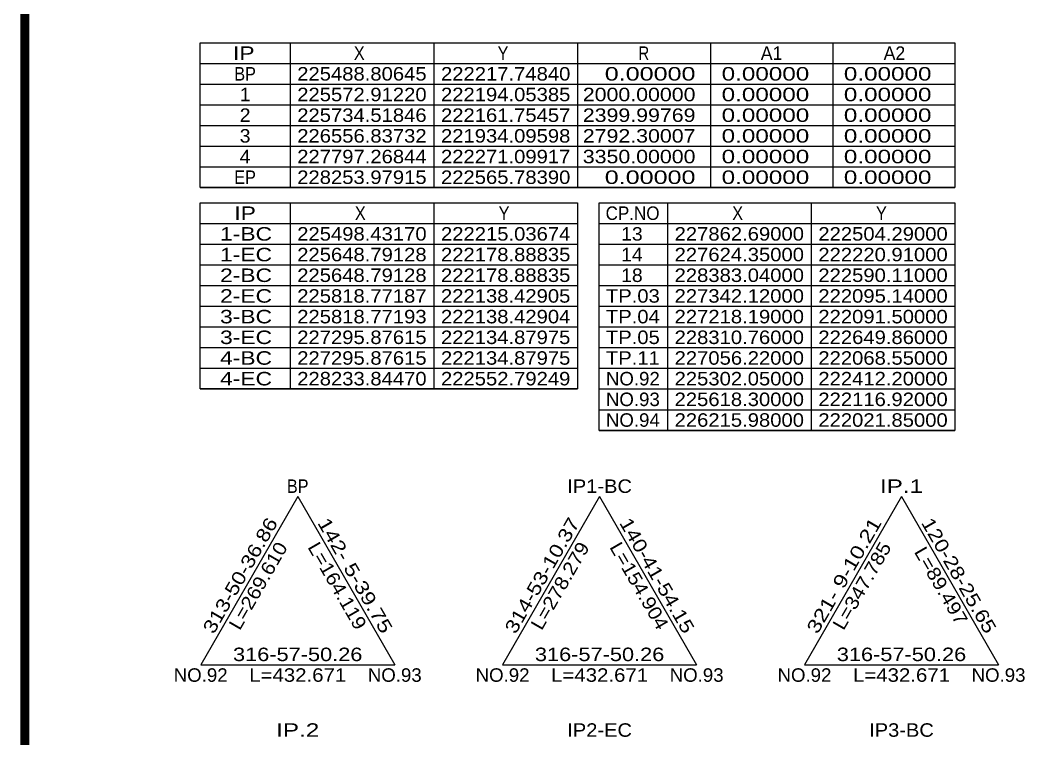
# Model space of a CAD drawing. Extents: x 224102 to 224943, y 224653 to 225247.
# Drawn here: x 224125.5 to 224351.3, y 224816.4 to 224976.2 of the extents above; entities that cross this region are included whole.
import ezdxf
from ezdxf.enums import TextEntityAlignment as Align

# ---------------------------------------------------------------- set-up
doc = ezdxf.new("R2010")
doc.units = 0
doc.header["$LTSCALE"] = 10
doc.header["$MEASUREMENT"] = 0
for name, color, linetype in [('CA-LEAL', 1, 'CONTINUOUS'), ('CA-LEAT', 3, 'CONTINUOUS'), ('CA-TABL-LIN1', 4, 'CONTINUOUS'), ('CA-TABL-LIN2', 1, 'CONTINUOUS'), ('CA-TABL-TEX1', 6, 'CONTINUOUS'), ('CA-TABL-TEX2', 3, 'CONTINUOUS'), ('CV-TABL-LIN1', 4, 'CONTINUOUS'), ('CV-TABL-LIN2', 1, 'CONTINUOUS'), ('CV-TABL-TEX1', 6, 'CONTINUOUS'), ('CV-TABL-TEX2', 3, 'CONTINUOUS'), ('CX-BORD', 3, 'CONTINUOUS'), ('CX-BORD-LIN1', 4, 'CONTINUOUS'), ('CX-BORD-LIN2', 3, 'CONTINUOUS'), ('CX-BORD-TEX2', 7, 'CONTINUOUS'), ('CX-BORD-TEX3', 6, 'CONTINUOUS')]:
    doc.layers.add(name, color=color, linetype=linetype)
doc.styles.get("Standard").update_dxf_attribs({"font": 'Dotum.ttf'})
doc.styles.add('TB_TEXT', font='Dotum.ttf')
doc.styles.add('TB_WBTXT', font='Dotum.ttf')
doc.styles.add('TB_WMTXT', font='Dotum.ttf')

# ---------------------------------------------------------------- blocks, each defined once
blk = doc.blocks.new('CXBLKA1-KHCA1')
at = {"layer": 'CX-BORD-LIN1', "const_width": 2}
blk.add_lwpolyline([(796, 0), (0, 0), (0, 554), (796, 554)], close=True, dxfattribs=at)
at = {"layer": 'CX-BORD-LIN1', "style": 'TB_TEXT'}
for tag, height, p in [('TR_RNUM4', 3, (285.11, 26.64)), ('TR_RDAT4', 3.5, (317.5, 27)), ('TR_DGN4', 3.5, (459.12, 27)), ('TR_CHK4', 3.5, (499.12, 27)), ('TR_APP4', 3.5, (539.12, 27)), ('TR_RDAT3', 3.5, (317.5, 21)), ('TR_DGN3', 3.5, (459.12, 21)), ('TR_CHK3', 3.5, (499.12, 21)), ('TR_APP3', 3.5, (539.12, 21)), ('TR_RNUM3', 3, (285.11, 20.64)), ('TR_RNUM2', 3, (285.11, 14.64)), ('TR_RDAT2', 3.5, (317.5, 15)), ('TR_DGN2', 3.5, (459.12, 15)), ('TR_CHK2', 3.5, (499.12, 15)), ('TR_APP2', 3.5, (539.12, 15)), ('TR_RNUM1', 3, (285.11, 8.64)), ('TR_RDAT1', 3.5, (317.5, 9)), ('TR_DGN1', 3.5, (459.12, 9)), ('TR_CHK1', 3.5, (499.12, 9)), ('TR_APP1', 3.5, (539.12, 9))]:
    blk.add_attdef(tag, text='', height=height, dxfattribs=at).set_placement(p, align=Align.MIDDLE_CENTER)
for tag, p in [('TR_RCON4', (342.3, 27)), ('TR_RCON3', (342.3, 21)), ('TR_RCON2', (342.3, 15)), ('TR_RCON1', (342.3, 9))]:
    blk.add_attdef(tag, text='', height=3.5, dxfattribs=at).set_placement(p, align=Align.MIDDLE_LEFT)
at = {"layer": 'CX-BORD-LIN2', "style": 'TB_TEXT'}
blk.add_attdef('TD_VERSION', text='', height=3, rotation=90, dxfattribs=at).set_placement((800.5, 48.01), align=Align.MIDDLE_CENTER)
at = {"layer": 'CX-BORD-TEX2', "style": 'TB_WMTXT'}
for tag, height, p in [('TB_CNAME', 5, (15.34, 531.83)), ('TB_CSCOP', 4, (16.63, 523.83))]:
    blk.add_attdef(tag, text='', height=height, dxfattribs=at).set_placement(p, align=Align.BOTTOM_LEFT)
at = {"layer": 'CX-BORD-TEX2', "style": 'TB_WBTXT'}
for tag, height, p in [('TB_MTITIL', 10, (398, 533.33)), ('TB_STITL', 7, (398, 518.33))]:
    blk.add_attdef(tag, text='', height=height, dxfattribs=at).set_placement(p, align=Align.MIDDLE_CENTER)
at = {"layer": 'CX-BORD-TEX3', "style": 'TB_TEXT'}
for tag, height, p in [('TD_DCOMP', 4.5, (217.5, 25)), ('TD_CSECT', 4.5, (611, 25)), ('TD_DNAME_TOP', 4.5, (755, 25)), ('TD_DNAME_MAIN', 4.5, (755, 19.01)), ('TD_CCOMP', 4.5, (217.5, 15)), ('TD_HSCAL', 4.5, (626.7, 15.24)), ('TD_VSCAL', 4.5, (655.78, 15.24)), ('TD_DNAME_BOT', 3, (755, 13.65)), ('TD_CNAME', 4.5, (65, 5.75)), ('TD_FIELD', 4.5, (182.5, 5.53)), ('TD_CSTEP', 4.5, (253.24, 5.53)), ('TD_DWGCODE', 4.5, (641, 5.39)), ('TD_DWGNO', 4.5, (755, 5.39))]:
    blk.add_attdef(tag, text='', height=height, dxfattribs=at).set_placement(p, align=Align.MIDDLE_CENTER)
at = {"layer": 'CX-BORD-TEX3', "style": 'TB_TEXT', "width": 0.9}
blk.add_attdef('TD_CDIST', text='', height=4.5, dxfattribs=at).set_placement((656, 25), align=Align.MIDDLE_CENTER)

msp = doc.modelspace()

# ---------------------------------------------------------------- linework, layer by layer
at = {"layer": 'CA-LEAL', "linetype": 'Continuous'}
for p, q in [((224187.27, 224870.3), (224165.67, 224832.89)), ((224187.27, 224870.3), (224208.87, 224832.89)), ((224254.47, 224870.3), (224232.87, 224832.89)), ((224254.47, 224870.3), (224276.07, 224832.89)), ((224321.67, 224870.3), (224300.07, 224832.89)), ((224321.67, 224870.3), (224343.27, 224832.89)), ((224165.67, 224832.89), (224208.87, 224832.89)), ((224232.87, 224832.89), (224276.07, 224832.89)), ((224300.07, 224832.89), (224343.27, 224832.89))]:
    msp.add_line(p, q, dxfattribs=at)
at = {"layer": 'CA-TABL-LIN1'}
for p, q in [((224165.56, 224939.01), (224165.56, 224971.21)), ((224165.56, 224971.21), (224333.56, 224971.21)), ((224185.56, 224971.21), (224185.56, 224939.01)), ((224333.56, 224971.21), (224333.56, 224939.01)), ((224165.56, 224966.61), (224333.56, 224966.61)), ((224165.56, 224939.01), (224333.56, 224939.01)), ((224333.56, 224939.01), (224165.56, 224939.01)), ((224165.56, 224894.21), (224165.56, 224935.61)), ((224165.56, 224935.61), (224249.56, 224935.61)), ((224185.56, 224935.61), (224185.56, 224894.21)), ((224249.56, 224935.61), (224249.56, 224894.21)), ((224165.56, 224931.01), (224249.56, 224931.01)), ((224165.56, 224894.21), (224249.56, 224894.21)), ((224249.56, 224894.21), (224165.56, 224894.21))]:
    msp.add_line(p, q, dxfattribs=at)
at = {"layer": 'CA-TABL-LIN2'}
for p, q in [((224217.56, 224971.21), (224217.56, 224939.01)), ((224249.56, 224971.21), (224249.56, 224939.01)), ((224279.16, 224971.21), (224279.16, 224939.01)), ((224306.36, 224971.21), (224306.36, 224939.01)), ((224165.56, 224962.01), (224333.56, 224962.01)), ((224165.56, 224957.41), (224333.56, 224957.41)), ((224165.56, 224952.81), (224333.56, 224952.81)), ((224165.56, 224948.21), (224333.56, 224948.21)), ((224165.56, 224943.61), (224333.56, 224943.61)), ((224217.56, 224935.61), (224217.56, 224894.21)), ((224165.56, 224926.41), (224249.56, 224926.41)), ((224165.56, 224921.81), (224249.56, 224921.81)), ((224165.56, 224917.21), (224249.56, 224917.21)), ((224165.56, 224912.61), (224249.56, 224912.61)), ((224165.56, 224908.01), (224249.56, 224908.01)), ((224165.56, 224903.41), (224249.56, 224903.41)), ((224165.56, 224898.81), (224249.56, 224898.81))]:
    msp.add_line(p, q, dxfattribs=at)
at = {"layer": 'CV-TABL-LIN1'}
for p, q in [((224254.36, 224885.01), (224254.36, 224935.61)), ((224254.36, 224935.61), (224333.56, 224935.61)), ((224269.56, 224935.61), (224269.56, 224885.01)), ((224333.56, 224935.61), (224333.56, 224885.01)), ((224254.36, 224931.01), (224333.56, 224931.01)), ((224254.36, 224885.01), (224333.56, 224885.01)), ((224333.56, 224885.01), (224254.36, 224885.01))]:
    msp.add_line(p, q, dxfattribs=at)
at = {"layer": 'CV-TABL-LIN2'}
for p, q in [((224301.56, 224935.61), (224301.56, 224885.01)), ((224254.36, 224926.41), (224333.56, 224926.41)), ((224254.36, 224921.81), (224333.56, 224921.81)), ((224254.36, 224917.21), (224333.56, 224917.21)), ((224254.36, 224912.61), (224333.56, 224912.61)), ((224254.36, 224908.01), (224333.56, 224908.01)), ((224254.36, 224903.41), (224333.56, 224903.41)), ((224254.36, 224898.81), (224333.56, 224898.81)), ((224254.36, 224894.21), (224333.56, 224894.21)), ((224254.36, 224889.61), (224333.56, 224889.61))]:
    msp.add_line(p, q, dxfattribs=at)

# ---------------------------------------------------------------- block references
at = {"layer": 'CX-BORD'}
msp.add_blockref('CXBLKA1-KHCA1', (224126.52, 224672.57), dxfattribs=at)

# ---------------------------------------------------------------- texts
at = {"layer": 'CA-LEAT'}
for s, width, p, p2 in [('BP', 0.870901, (224184.87, 224871.1), (224189.67, 224871.1)), ('IP1-BC', 0.994546, (224247.27, 224871.1), (224261.67, 224871.1)), ('IP.1', 1.239306, (224316.87, 224871.1), (224326.47, 224871.1)), ('316-57-50.26', 1.015822, (224172.87, 224833.69), (224201.67, 224833.69)), ('316-57-50.26', 1.015822, (224240.07, 224833.69), (224268.87, 224833.69)), ('316-57-50.26', 1.015822, (224307.27, 224833.69), (224336.07, 224833.69)), ('NO.92', 0.963399, (224159.67, 224829.09), (224171.67, 224829.09)), ('L=432.671', 1.036811, (224176.47, 224829.09), (224198.07, 224829.09)), ('NO.93', 0.963399, (224202.87, 224829.09), (224214.87, 224829.09)), ('NO.92', 0.963399, (224226.87, 224829.09), (224238.87, 224829.09)), ('L=432.671', 1.036811, (224243.67, 224829.09), (224265.27, 224829.09)), ('NO.93', 0.963399, (224270.07, 224829.09), (224282.07, 224829.09)), ('NO.92', 0.963399, (224294.07, 224829.09), (224306.07, 224829.09)), ('L=432.671', 1.036811, (224310.87, 224829.09), (224332.47, 224829.09)), ('NO.93', 0.963399, (224337.27, 224829.09), (224349.27, 224829.09)), ('IP.2', 1.239306, (224182.47, 224816.86), (224192.07, 224816.86)), ('IP2-EC', 1.009301, (224247.27, 224816.86), (224261.67, 224816.86)), ('IP3-BC', 0.994546, (224314.47, 224816.86), (224328.87, 224816.86))]:
    msp.add_text(s, height=3, dxfattribs=dict(at, width=width)).set_placement(p, p2, align=Align.FIT)
for s, rotation, width, p, p2 in [('313-50-36.86', 60, 1.015822, (224168.57, 224839.52), (224182.97, 224864.47)), ('142- 5-39.75', 300, 1.054426, (224191.56, 224864.47), (224205.96, 224839.52)), ('314-53-10.37', 60, 1.015822, (224235.77, 224839.52), (224250.17, 224864.47)), ('140-41-54.15', 300, 1.015822, (224258.76, 224864.47), (224273.16, 224839.52)), ('321- 9-10.21', 60, 1.054426, (224302.97, 224839.52), (224317.37, 224864.47)), ('120-28-25.65', 300, 1.015822, (224325.96, 224864.47), (224340.36, 224839.52)), ('L=269.610', 60, 1.036811, (224174.36, 224840.34), (224185.16, 224859.05)), ('L=164.119', 300, 1.036811, (224189.38, 224859.05), (224200.18, 224840.34)), ('L=278.279', 60, 1.036811, (224241.56, 224840.34), (224252.36, 224859.05)), ('L=154.904', 300, 1.036811, (224256.58, 224859.05), (224267.38, 224840.34)), ('L=347.785', 60, 1.036811, (224308.76, 224840.34), (224319.56, 224859.05)), ('L=89.497', 300, 1.043309, (224324.38, 224858.01), (224333.98, 224841.38))]:
    msp.add_text(s, height=3, rotation=rotation, dxfattribs=dict(at, width=width)).set_placement(p, p2, align=Align.FIT)
at = {"layer": 'CA-TABL-TEX1'}
for s, rotation, width, p, p2 in [('IP', 0, 1.278959, (224172.86, 224967.41), (224177.66, 224967.41)), ('X', 0, 0.954045, (224199.77, 224967.41), (224202.17, 224967.41)), ('Y', 0, 0.957143, (224231.77, 224967.41), (224234.17, 224967.41)), ('R', 0, 0.861988, (224263.1, 224967.41), (224265.5, 224967.41)), ('A1', 0, 0.92125, (224290.35, 224967.41), (224295.15, 224967.41)), ('A2', 0, 0.92125, (224317.7, 224967.41), (224322.5, 224967.41)), ('BP', 360, 0.870901, (224173.16, 224962.81), (224177.96, 224962.81)), ('4', 360, 0.987605, (224174.36, 224944.41), (224176.76, 224944.41)), ('X', 0, 0.954045, (224200, 224931.81), (224202.4, 224931.81)), ('Y', 0, 0.957143, (224232, 224931.81), (224234.4, 224931.81))]:
    msp.add_text(s, height=3, rotation=rotation, dxfattribs=dict(at, width=width)).set_placement(p, p2, align=Align.FIT)
for s, width, p, p2 in [('1', 0.987605, (224174.36, 224958.21), (224176.76, 224958.21)), ('2', 0.987605, (224174.36, 224953.61), (224176.76, 224953.61)), ('3', 0.987605, (224174.36, 224949.01), (224176.76, 224949.01)), ('EP', 0.905684, (224173.16, 224939.81), (224177.96, 224939.81)), ('IP', 1.278959, (224173.16, 224931.81), (224177.96, 224931.81)), ('  1-BC', 1.065863, (224167.16, 224927.21), (224181.56, 224927.21)), ('  1-EC', 1.082828, (224167.16, 224922.61), (224181.56, 224922.61)), ('  2-BC', 1.065863, (224167.16, 224918.01), (224181.56, 224918.01)), ('  2-EC', 1.082828, (224167.16, 224913.41), (224181.56, 224913.41)), ('  3-BC', 1.065863, (224167.16, 224908.81), (224181.56, 224908.81)), ('  3-EC', 1.082828, (224167.16, 224904.21), (224181.56, 224904.21)), ('  4-BC', 1.065863, (224167.16, 224899.61), (224181.56, 224899.61)), ('  4-EC', 1.082828, (224167.16, 224895.01), (224181.56, 224895.01))]:
    msp.add_text(s, height=3, dxfattribs=dict(at, width=width)).set_placement(p, p2, align=Align.FIT)
at = {"layer": 'CA-TABL-TEX2'}
for s, width, p, p2 in [('225488.80645', 1.017868, (224187.16, 224962.81), (224215.96, 224962.81)), ('222217.74840', 1.017868, (224219.16, 224962.81), (224247.96, 224962.81)), ('    0.00000', 1.215898, (224249.41, 224962.81), (224275.81, 224962.81)), ('   0.00000', 1.18109, (224277.14, 224962.81), (224301.14, 224962.81)), ('   0.00000', 1.18109, (224304.34, 224962.81), (224328.34, 224962.81)), ('225572.91220', 1.017868, (224187.16, 224958.21), (224215.96, 224958.21)), ('222194.05385', 1.017868, (224219.16, 224958.21), (224247.96, 224958.21)), (' 2000.00000', 1.063387, (224249.41, 224958.21), (224275.81, 224958.21)), ('   0.00000', 1.18109, (224277.14, 224958.21), (224301.14, 224958.21)), ('   0.00000', 1.18109, (224304.34, 224958.21), (224328.34, 224958.21)), ('225734.51846', 1.017868, (224187.16, 224953.61), (224215.96, 224953.61)), ('222161.75457', 1.017868, (224219.16, 224953.61), (224247.96, 224953.61)), (' 2399.99769', 1.063387, (224249.41, 224953.61), (224275.81, 224953.61)), ('   0.00000', 1.18109, (224277.14, 224953.61), (224301.14, 224953.61)), ('   0.00000', 1.18109, (224304.34, 224953.61), (224328.34, 224953.61)), ('226556.83732', 1.017868, (224187.16, 224949.01), (224215.96, 224949.01)), ('221934.09598', 1.017868, (224219.16, 224949.01), (224247.96, 224949.01)), (' 2792.30007', 1.063387, (224249.41, 224949.01), (224275.81, 224949.01)), ('   0.00000', 1.18109, (224277.14, 224949.01), (224301.14, 224949.01)), ('   0.00000', 1.18109, (224304.34, 224949.01), (224328.34, 224949.01)), ('227797.26844', 1.017868, (224187.16, 224944.41), (224215.96, 224944.41)), ('222271.09917', 1.017868, (224219.16, 224944.41), (224247.96, 224944.41)), (' 3350.00000', 1.063387, (224249.41, 224944.41), (224275.81, 224944.41)), ('   0.00000', 1.18109, (224277.14, 224944.41), (224301.14, 224944.41)), ('   0.00000', 1.18109, (224304.34, 224944.41), (224328.34, 224944.41)), ('228253.97915', 1.017868, (224187.16, 224939.81), (224215.96, 224939.81)), ('222565.78390', 1.017868, (224219.16, 224939.81), (224247.96, 224939.81)), ('    0.00000', 1.215898, (224249.41, 224939.81), (224275.81, 224939.81)), ('   0.00000', 1.18109, (224277.14, 224939.81), (224301.14, 224939.81)), ('   0.00000', 1.18109, (224304.34, 224939.81), (224328.34, 224939.81)), ('225498.43170', 1.017868, (224187.16, 224927.21), (224215.96, 224927.21)), ('222215.03674', 1.017868, (224219.16, 224927.21), (224247.96, 224927.21)), ('225648.79128', 1.017868, (224187.16, 224922.61), (224215.96, 224922.61)), ('222178.88835', 1.017868, (224219.16, 224922.61), (224247.96, 224922.61)), ('225648.79128', 1.017868, (224187.16, 224918.01), (224215.96, 224918.01)), ('222178.88835', 1.017868, (224219.16, 224918.01), (224247.96, 224918.01)), ('225818.77187', 1.017868, (224187.16, 224913.41), (224215.96, 224913.41)), ('222138.42905', 1.017868, (224219.16, 224913.41), (224247.96, 224913.41)), ('225818.77193', 1.017868, (224187.16, 224908.81), (224215.96, 224908.81)), ('222138.42904', 1.017868, (224219.16, 224908.81), (224247.96, 224908.81)), ('227295.87615', 1.017868, (224187.16, 224904.21), (224215.96, 224904.21)), ('222134.87975', 1.017868, (224219.16, 224904.21), (224247.96, 224904.21)), ('227295.87615', 1.017868, (224187.16, 224899.61), (224215.96, 224899.61)), ('222134.87975', 1.017868, (224219.16, 224899.61), (224247.96, 224899.61)), ('228233.84470', 1.017868, (224187.16, 224895.01), (224215.96, 224895.01)), ('222552.79249', 1.017868, (224219.16, 224895.01), (224247.96, 224895.01))]:
    msp.add_text(s, height=3, dxfattribs=dict(at, width=width)).set_placement(p, p2, align=Align.FIT)
at = {"layer": 'CV-TABL-TEX1'}
for s, width, p, p2 in [('CP.NO', 0.90374, (224255.81, 224931.81), (224267.81, 224931.81)), ('X', 0.954045, (224284, 224931.81), (224286.4, 224931.81)), ('Y', 0.957143, (224316, 224931.81), (224318.4, 224931.81)), ('TP.03', 1.040593, (224255.87, 224913.41), (224267.87, 224913.41)), ('TP.04', 1.040593, (224255.87, 224908.81), (224267.87, 224908.81)), ('TP.05', 1.040593, (224255.87, 224904.21), (224267.87, 224904.21)), ('TP.11', 1.040593, (224255.87, 224899.61), (224267.87, 224899.61)), ('NO.92', 0.963399, (224255.87, 224895.01), (224267.87, 224895.01)), ('NO.93', 0.963399, (224255.87, 224890.41), (224267.87, 224890.41)), ('NO.94', 0.963399, (224255.87, 224885.81), (224267.87, 224885.81))]:
    msp.add_text(s, height=3, rotation=0, dxfattribs=dict(at, width=width)).set_placement(p, p2, align=Align.FIT)
at = {"layer": 'CV-TABL-TEX1', "width": 0.987605}
for s, p, p2 in [('13', (224259.26, 224927.21), (224264.06, 224927.21)), ('14', (224259.26, 224922.61), (224264.06, 224922.61)), ('18', (224259.26, 224918.01), (224264.06, 224918.01))]:
    msp.add_text(s, height=3, dxfattribs=at).set_placement(p, p2, align=Align.FIT)
at = {"layer": 'CV-TABL-TEX2', "width": 1.017868}
for s, p, p2 in [('227862.69000', (224271.16, 224927.21), (224299.96, 224927.21)), ('222504.29000', (224303.16, 224927.21), (224331.96, 224927.21)), ('227624.35000', (224271.16, 224922.61), (224299.96, 224922.61)), ('222220.91000', (224303.16, 224922.61), (224331.96, 224922.61)), ('228383.04000', (224271.16, 224918.01), (224299.96, 224918.01)), ('222590.11000', (224303.16, 224918.01), (224331.96, 224918.01)), ('227342.12000', (224271.16, 224913.41), (224299.96, 224913.41)), ('222095.14000', (224303.16, 224913.41), (224331.96, 224913.41)), ('227218.19000', (224271.16, 224908.81), (224299.96, 224908.81)), ('222091.50000', (224303.16, 224908.81), (224331.96, 224908.81)), ('228310.76000', (224271.16, 224904.21), (224299.96, 224904.21)), ('222649.86000', (224303.16, 224904.21), (224331.96, 224904.21)), ('227056.22000', (224271.16, 224899.61), (224299.96, 224899.61)), ('222068.55000', (224303.16, 224899.61), (224331.96, 224899.61)), ('225302.05000', (224271.16, 224895.01), (224299.96, 224895.01)), ('222412.20000', (224303.16, 224895.01), (224331.96, 224895.01)), ('225618.30000', (224271.16, 224890.41), (224299.96, 224890.41)), ('222116.92000', (224303.16, 224890.41), (224331.96, 224890.41)), ('226215.98000', (224271.16, 224885.81), (224299.96, 224885.81)), ('222021.85000', (224303.16, 224885.81), (224331.96, 224885.81))]:
    msp.add_text(s, height=3, dxfattribs=at).set_placement(p, p2, align=Align.FIT)

doc.saveas('drawing.dxf')
